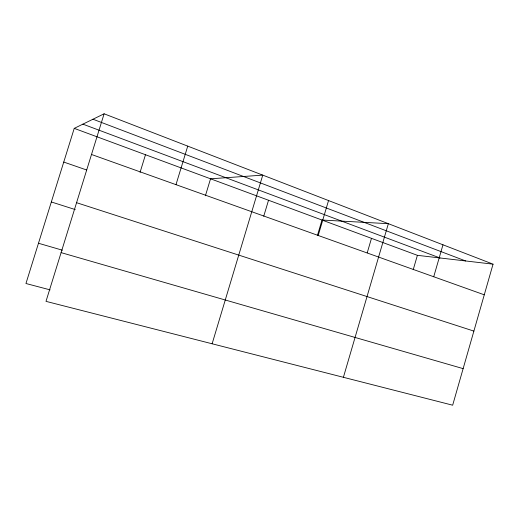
<?xml version="1.0" encoding="UTF-8"?>
<svg xmlns="http://www.w3.org/2000/svg" width="519" height="519" viewBox="0 0 519 519"><rect width="100%" height="100%" fill="white"/><g stroke="black" fill="none" stroke-linecap="round" stroke-linejoin="round"><path stroke-width="0.78" d="M493.05 264.158L452.665 405.203L45.996 301.357L104.111 113.797L493.05 264.158L417.393 255.329L74.236 128.368L25.95 283.51L50.103 289.868M413.215 269.724L417.393 255.329M433.728 276.75L442.973 244.799M343.403 377.3L388.355 223.683L322.001 220.037L317.433 235.451M367.225 252.844L371.481 238.338M318.199 235.47L328.54 200.561M263.743 216.209L268.524 200.25M212.122 343.779L262.757 175.13L210.545 178.796L205.407 195.767M175.986 184.66L187.735 146.124M140.065 172.366L145.482 154.727M74.236 128.368L104.111 113.797M61.093 252.623L463.136 368.633M38.477 243.255L62.397 250.197M51.329 201.962L75.261 209.585M76.565 202.689L473.886 331.096M63.753 162.064L86.679 169.998M91.506 154.474L484.272 294.811M82.891 124.145L440.008 257.969M92.972 119.227L465.614 260.96"/></g></svg>
